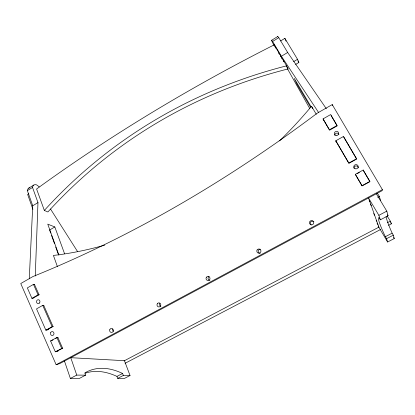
<?xml version="1.0" encoding="UTF-8"?>
<svg xmlns="http://www.w3.org/2000/svg" width="415" height="415" viewBox="0 0 415 415"><rect width="100%" height="100%" fill="white"/><g stroke="black" fill="none" stroke-linecap="round" stroke-linejoin="round"><path stroke-width="0.62" d="M35.265 276.017L37.973 202.613L32.536 187.461A15.516 5.898 57.3 0 1 36.582 184.867A15.62 5.966 57.2 0 1 39.218 186.952M29.273 278.828L32.733 205.767L27.364 190.604A15.485 6.028 57.2 0 1 29.507 187.824M382.386 189.634L382.21 190.63L59.77 363.582L56.139 364.728L20.75 283.544L32.92 276.551A1070.508 671.268 -51.9 0 0 317.164 113.233L332.228 104.58L382.386 189.634L56.139 364.728M28.718 188.145L33.843 185.028M271.623 40.26L277.728 36.541M27.364 190.604L32.536 187.461M274.092 45.557A17.02 0.706 60.7 0 1 272.069 41.63A16.901 0.695 60.7 0 1 272.613 41.443L278.781 37.687L287.662 52.487L326.361 108.766M28.697 193.784L27.644 194.422L32.91 209.321M280.592 40.961L284.866 38.367L297.529 59.303L298.873 62.489L295.625 64.424M32.733 205.767L37.973 202.613M272.613 41.443L281.396 56.253L287.662 52.487M293.706 61.586L297.529 59.303M64.564 253.721L54.811 226.953L49.593 230.019L50.687 233.064M34.668 284.327L33.475 284.389L27.349 287.896L31.919 298.344L33.117 298.229M323.088 118.877L330.662 114.545L337.063 125.455L329.437 129.77L323.088 118.877L323.446 120.034M31.919 298.344L38.081 294.852L39.259 294.749M32.889 298.25L39.036 294.769L34.44 284.337M43.891 305.253L42.724 305.388L36.525 308.874L45.852 330.179L48.643 329.624M335.844 140.763L343.516 136.452L356.594 158.738L348.818 163.028L335.844 140.763L336.233 142.257M45.852 330.179L52.119 326.719L53.26 326.501M46.791 329.992L53.042 326.543L43.668 305.279M58.162 351.043L55.325 351.816L50.568 340.954L56.876 337.509L58.001 337.25M52.02 340.45L53.068 339.88M55.688 338.448L57.789 337.302L62.566 348.144L56.243 351.567M357.108 173.693L359.338 172.474M55.325 351.816L62.779 348.086M377.681 197.348L379.367 196.445L377.417 193.219M64.47 361.06L70.374 378.459L76.749 375.087L85.599 375.16L84.816 372.924A200.627 81.003 72.8 0 1 122.596 373.469L123.338 375.461L130.04 375.518L124.443 360.697L70.763 357.683L76.749 375.087M386.801 211.147L388.051 215.764L380.342 219.826L378.874 215.338L386.801 211.147L376.332 193.784M85.599 375.16L79.358 378.449L70.374 378.459M124.069 360.894L378.869 227.171L368.53 197.965L378.874 215.338M387.475 222.653L390.344 221.148L387.304 216.225M125.071 363.301L380.508 229.521M388.544 225.309L391.418 223.81L390.344 221.148M85.158 373.215A200.238 82.621 73.1 0 1 116.963 376.4L122.596 373.469M392.139 233.173L393.327 235.165L394.25 238.563L387.61 242.002L386.526 238.698L385.348 236.706L392.139 233.173A226.486 12.86 58.8 0 1 386.069 216.594M116.963 376.4L117.699 378.392L123.338 375.461M386.526 238.698L393.327 235.165M130.04 375.518L124.51 378.387L117.699 378.392M274.175 44.856C191.45 86.725 111.666 134.538 36.598 188.996L44.338 210.436L47.881 211.966A787.826 611.523 53.1 0 1 288.052 68.931L286.604 65.824L274.175 44.856L275.721 48.119M50.568 340.954L51.714 340.684M54.811 226.953L47.751 224.126L58.93 255.184M281.396 56.253L318.59 112.465M50.49 208.968L77.491 251.464M390.738 222.71L391.418 223.81M297.882 60.849L298.873 62.489M387.517 214.871L388.051 215.764M378.221 226.123L378.854 227.181M393.596 237.463L394.25 238.563M369.163 200.487L369.801 201.566M380.342 219.826L379.014 217.595A225.661 10.152 59.2 0 0 385.348 236.706M370.32 204.113L371.264 205.695M279.534 140.882A336.171 246.541 -45.3 0 0 311.515 106.24L316.287 114.286M311.032 106.686L294.276 78.425L297.036 84.421L310.482 107.117M278.641 53.047L279.29 54.142M280.265 55.786L280.913 56.881M281.562 57.976L282.21 59.07M283.186 60.715L283.834 61.809M286.428 66.193L288.052 68.931M373.666 213.595L374.631 215.224M376.151 220.241L376.773 221.288M377.012 223.011L377.93 224.557M378.2 226.071L387.61 242.002M331.103 115.572L337.162 125.906L329.562 130.211L323.233 119.344M343.599 136.872L356.635 159.09L348.885 163.365L335.948 141.167M363.239 170.342L369.9 181.697L362.046 185.946L355.437 174.606M287.263 68.444L309.663 108.377M311.515 106.24L312.531 108.533M33.475 284.389L38.081 294.852M42.724 305.388L52.119 326.719M56.876 337.509L61.664 348.382M284.866 38.367L286.075 41.147M51.564 235.497L54.412 243.408M55.724 247.06L58.136 253.752M57.452 266.757L53.416 255.433A336.171 246.541 -45.3 0 0 104.798 245.109M379.367 196.445L380.607 200.71M332.228 104.58L332.457 105.597M44.338 210.436A802.045 620.55 53.1 0 1 286.604 65.824M334.77 135.29A2.163 2.054 -20.9 0 1 338.967 134.429M353.959 168.163A2.2 2.101 -11.3 0 1 356.044 165.927A2.2 2.101 -11.3 0 1 358.342 167.893M311.224 225.039A2.132 2.101 0.1 0 1 310.669 221.932A2.132 2.101 0.1 0 1 313.875 221.797M260.184 253.337A2.07 2.049 78.2 0 1 258.203 251.2A2.07 2.049 78.2 0 1 260.309 249.202M209.902 280.358A2.044 1.971 83.6 0 1 209.061 276.504M160.859 306.348A2.018 1.893 84.8 0 1 159.837 303.329M113.528 331.326A1.992 1.826 85.4 0 1 112.792 329.033M277.697 36.733A16.937 0.882 60.8 0 1 278.781 37.687M363.218 170.031L355.396 174.305L362.025 185.687L369.905 181.417L363.218 170.031M39.441 303.023A1.93 1.717 -87.3 0 0 38.673 299.801A1.93 1.717 -87.3 0 0 36.567 302.187A1.93 1.717 -87.3 0 0 39.441 303.023M50.723 332.56A1.961 1.748 88.8 0 0 52.233 335.512A1.961 1.748 88.8 0 0 53.748 332.576A1.961 1.748 88.8 0 0 50.723 332.56M336.041 135.503A2.189 2.08 -21.2 0 0 338.583 132.738A2.189 2.08 -21.2 0 0 334.9 132.084A2.189 2.08 -21.2 0 0 336.041 135.503M354.965 168.661A2.225 2.127 -11.6 0 0 358.207 166.612A2.225 2.127 -11.6 0 0 354.784 164.978A2.225 2.127 -11.6 0 0 354.965 168.661M310.482 224.51A2.158 2.127 -0.6 0 0 313.766 222.741A2.158 2.127 -0.6 0 0 310.57 220.827A2.158 2.127 -0.6 0 0 310.482 224.51M257.118 249.97A2.096 2.075 79.4 0 0 258.815 253.176A2.096 2.075 79.4 0 0 260.708 250.1A2.096 2.075 79.4 0 0 257.118 249.97M206.328 277.35A2.07 1.992 84 0 0 207.931 280.53A2.07 1.992 84 0 0 209.777 277.516A2.07 1.992 84 0 0 206.328 277.35M157.295 303.78A2.039 1.914 85 0 0 158.815 306.939A2.039 1.914 85 0 0 160.61 303.988A2.039 1.914 85 0 0 157.295 303.78M109.934 329.313A2.013 1.842 85.6 0 0 111.376 332.446A2.013 1.842 85.6 0 0 113.124 329.552A2.013 1.842 85.6 0 0 109.934 329.313"/></g></svg>
